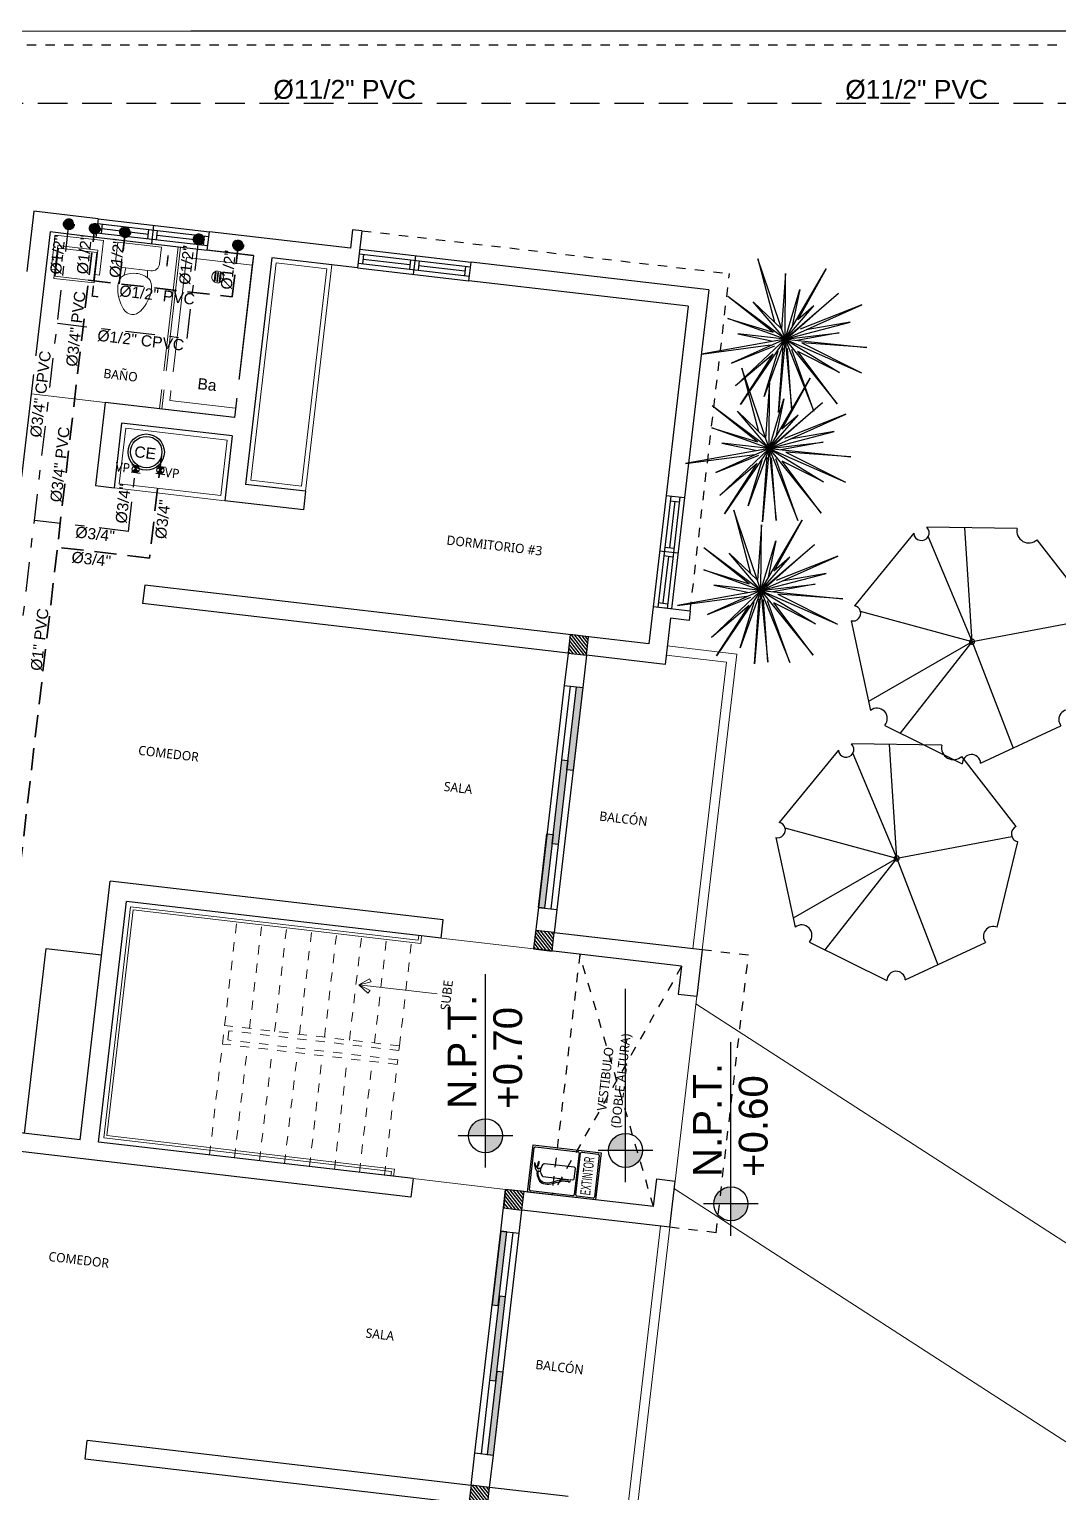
# Model space of a CAD drawing. Header units: feet. Extents: x 1019 to 2236, y -546 to 122.
# Drawn here: x 1063.75 to 1074.8, y -66.33 to -50.61 of the extents above; entities that cross this region are included whole.
import ezdxf

# ---------------------------------------------------------------- set-up
doc = ezdxf.new("R2010")
doc.units = ezdxf.units.FT
doc.header["$LTSCALE"] = 0.05
doc.header["$MEASUREMENT"] = 0
for name, pattern in [('CONTINUA', [0]), ('DASHDOT', [25.4, 12.7, -6.35, 0, -6.35]), ('DASHED2', [0.375, 0.25, -0.125]), ('HIDDEN', [9.525, 6.35, -3.175])]:
    doc.linetypes.add(name, pattern=pattern)
for name, color, linetype, lineweight in [('A-GENM', 8, 'Continuous', 9), ('A-WALL', 7, 'Continuous', 25), ('AGUA POTABLE', 5, 'HIDDEN', 35), ('AGUAFRIA', 5, 'HIDDEN', 30), ('closet', 8, 'Continuous', 5), ('COCINA', 8, 'Continuous', 25), ('escalera', 8, 'DASHED2', 0), ('FURN', 8, 'Continuous', 9), ('I-FURN', 8, 'Continuous', 0), ('None', 7, 'Continuous', 5), ('P-SANR-FIXT', 8, 'Continuous', 9)]:
    doc.layers.add(name, color=color, linetype=linetype, lineweight=lineweight)
for name, color, linetype in [('AGUA_CALIENTE', 1, 'DASHDOT'), ('ANNDTOBJ', 2, 'Continuous'), ('columna', 9, 'Continuous'), ('PERT-VENT', 8, 'Continuous'), ('PISO', 8, 'Continuous'), ('SOLAR', 2, 'DASHDOT'), ('TEXXT', 2, 'Continuous'), ('TXT', 2, 'Continuous'), ('VUELO', 8, 'HIDDEN')]:
    doc.layers.add(name, color=color, linetype=linetype)
doc.layers.add('PLANTS', color=7, linetype='Continuous', true_color=0x005716)
doc.styles.add('ads', font='trebuc.ttf', dxfattribs={"height": 0.14})
doc.styles.add('COMIN Simb Señalizacion', font='')
doc.styles.add('DAMIAN', font='arial.ttf', dxfattribs={"height": 0.12})
doc.styles.add('ROMAND', font='arial.ttf')
doc.styles.get('COMIN Simb Señalizacion').set_extended_font_data('Humanst521 BT')

# ---------------------------------------------------------------- blocks, each defined once
blk = doc.blocks.new('T36')
at = {"color": 86, "linetype": 'Continuous'}
for p, q in [((-0.0034, -0.0094), (-0.0541, 0.4721)), ((-0.0541, 0.4721), (-0.0034, 0.092)), ((-0.0034, -0.0094), (0.0979, 0.4721)), ((-0.0034, 0.092), (0.0979, 0.4721)), ((-0.0034, -0.0094), (-0.2936, 0.3918)), ((-0.2936, 0.3918), (-0.0795, 0.0666)), ((-0.0034, -0.0094), (-0.1808, 0.3454)), ((-0.1808, 0.3454), (-0.083, 0.1007)), ((-0.0034, -0.0094), (0.3071, 0.3693)), ((-0.0034, -0.0094), (0.1233, 0.3454)), ((0.3071, 0.3693), (0.0526, 0.0804)), ((0.1233, 0.3454), (0.0526, 0.0804)), ((-0.0034, -0.0094), (-0.1048, 0.2947)), ((-0.1048, 0.2947), (-0.0107, 0.0594)), ((-0.0034, -0.0094), (-0.3329, 0.244)), ((-0.3329, 0.244), (-0.0288, 0.0159)), ((-0.0034, -0.0094), (0.3767, 0.244)), ((0.3767, 0.244), (0.0473, 0.0413)), ((-0.0034, -0.0094), (-0.4596, 0.1426)), ((-0.4596, 0.1426), (-0.1302, 0.0413)), ((-0.0034, -0.0094), (-0.2315, 0.1173)), ((-0.2315, 0.1173), (-0.1302, 0.0413)), ((-0.0034, -0.0094), (0.4021, 0.1173)), ((0.4021, 0.1173), (0.0473, 0.0159)), ((-0.0034, -0.0094), (-0.3076, 0.0159)), ((-0.3076, 0.0159), (-0.0795, 0.0159)), ((-0.0034, -0.0094), (0.4274, 0.0413)), ((0.4274, 0.0413), (0.0473, -0.0094)), ((-0.0034, -0.0094), (-0.4343, -0.2629)), ((-0.0034, -0.0094), (-0.3836, -0.0854)), ((-0.3836, -0.0854), (-0.0585, -0.0418)), ((-0.0034, -0.0094), (-0.1808, -0.3896)), ((-0.0034, -0.0094), (-0.1808, -0.2375)), ((-0.1808, -0.2375), (-0.0585, -0.0418)), ((-0.0288, -0.0854), (-0.1808, -0.3896)), ((-0.0034, -0.0094), (-0.0541, -0.3642)), ((-0.0541, -0.3642), (-0.0288, -0.0854)), ((-0.0034, -0.0094), (0.1832, -0.4725)), ((-0.0034, -0.0094), (0.4274, -0.1868)), ((-0.0034, -0.0094), (0.0219, -0.2882)), ((-0.0034, -0.0094), (0.3514, -0.0601)), ((-0.0034, -0.0094), (0.1993, -0.2882)), ((-0.0034, -0.0094), (0.326, -0.2375)), ((0.0219, -0.2882), (0.0219, -0.0854)), ((0.1993, -0.2882), (0.0473, -0.0601)), ((0.1832, -0.4725), (0.0473, -0.0854)), ((0.3514, -0.0601), (0.0726, -0.0348)), ((0.4274, -0.1868), (0.0979, -0.0601)), ((0.0979, -0.0601), (0.326, -0.2375)), ((-0.4343, -0.2629), (-0.0887, -0.0901))]:
    blk.add_line(p, q, dxfattribs=at)
blk = doc.blocks.new('Arbol222')
at = {"layer": 'PLANTS', "lineweight": 15, "xscale": 1.5, "yscale": 1.5, "zscale": 1.5}
blk.add_blockref('T36', (0.005, 0.014), dxfattribs=at)
blk = doc.blocks.new('ARBOL4')
at = {"layer": 'PLANTS'}
for p, q in [((-0.215225, 0.439234), (-0.445698, 0.173788)), ((-0.172006, 0.430212), (0, 0)), ((0.18998, 0.442934), (-0.157772, 0.457476)), ((0.465439, 0.126688), (0.258534, 0.409628)), ((0, 0), (0.381619, 0.241316)), ((-0.474293, 0.087687), (-0.409359, -0.263952)), ((0.392021, -0.274733), (0.48214, 0.055782)), ((0, 0), (-0.436626, -0.116299)), ((-0.37373, -0.251589), (0, 0)), ((0, 0), (-0.030926, -0.456175)), ((0.410256, -0.207857), (0, 0)), ((0, 0), (0.311329, -0.356352)), ((-0.375843, -0.309965), (-0.049034, -0.484529)), ((0.011921, -0.485418), (0.345337, -0.341692))]:
    blk.add_line(p, q, dxfattribs=at)
for centre, radius, start, end in [((-0.189074, 0.45647), 0.031319, 213.386078, 1.840691), ((0.228399, 0.434803), 0.03927, 168.050674, 320.127319), ((-0.47347, 0.135212), 0.047533, 269.007996, 54.248581), ((0.474388, 0.091377), 0.036427, 104.220505, 282.287354), ((0, 0), 0.01, 0, 180), ((0, 0), 0.01, 180, 0), ((-0.383672, -0.280455), 0.030531, 284.858551, 147.280869), ((0.371318, -0.310052), 0.04094, 59.622765, 230.608597), ((-0.018543, -0.484042), 0.030495, 357.413361, 180.915833)]:
    blk.add_arc(centre, radius, start, end, dxfattribs=at)
blk = doc.blocks.new('A$C7FF54E45')
at = {"layer": 'SOLAR', "linetype": 'Continuous', "ltscale": 0.15}
blk.add_lwpolyline([(66.124, 33.191), (34.853, 30.693), (7.642, 28.496), (3.32, 28.119), (3.338, 28.271), (7.63, 28.645), (34.841, 30.843), (66.26, 33.352), (68.078, 13.246), (60.53, 11.749), (47.102, 9.086), (34.373, 6.546), (24.073, 4.557), (22.007, 4.131), (9.481, 1.696), (-0.018, -0.156), (0, 0)], dxfattribs=at)
at = {"layer": 'SOLAR', "ltscale": 0.03}
blk.add_lwpolyline([(3.342, 28.196), (7.636, 28.57), (34.847, 30.768), (66.118, 33.265), (67.917, 13.367), (60.501, 11.896), (47.073, 9.233), (34.344, 6.693), (24.044, 4.704), (21.978, 4.278), (9.452, 1.843), (0, 0), (3.328, 28.184)], dxfattribs=at)
blk = doc.blocks.new('A$C15954AF6')
at = {"layer": 'P-SANR-FIXT'}
for p, q in [((0, 0.813), (1.75, 0.813)), ((0, 0.813), (0.001, 0.001)), ((1.75, 0.787), (0, 0.787)), ((1.75, 0.813), (1.75, 0)), ((0.102, 0.711), (1.648, 0.711)), ((0.102, 0.711), (0.102, 0)), ((1.648, 0.711), (1.649, 0)), ((1.434, 0.387), (1.523, 0.387)), ((1.523, 0.378), (1.434, 0.378)), ((1.434, 0.36), (1.523, 0.36)), ((1.523, 0.351), (1.434, 0.351)), ((1.434, 0.333), (1.523, 0.333)), ((1.523, 0.324), (1.434, 0.324)), ((1.649, 0), (0.001, 0)), ((1.649, 0), (1.75, 0))]:
    blk.add_line(p, q, dxfattribs=at)
for centre, radius, start, end in [((1.478, 0.355), 0.0635, 0.0472, 180.0472), ((1.478, 0.355), 0.0635, 0.0472, 180.0472), ((1.478, 0.355), 0.0635, 180.0472, 0.0472), ((1.478, 0.355), 0.0635, 180.0472, 0.0472), ((1.434, 0.383), 0.00444, 90.0472, 270.0472), ((1.434, 0.355), 0.00444, 90.0472, 270.0472), ((1.434, 0.328), 0.00444, 90.0472, 270.0472), ((1.523, 0.383), 0.00444, 270.0472, 90.0472), ((1.523, 0.355), 0.00444, 270.0472, 90.0472), ((1.523, 0.328), 0.00444, 270.0472, 90.0472)]:
    blk.add_arc(centre, radius, start, end, dxfattribs=at)
blk = doc.blocks.new('bath_sink_6127 - bath_sink_6127-V2-Nivel 1')
at = {"layer": 'I-FURN'}
for p, q in [((0.293, 0.297), (-0.127, 0.297)), ((-0.127, 0.297), (-0.127, -0.29)), ((0.395, 0.244), (-0.005, 0.244)), ((-0.005, 0.244), (-0.005, -0.245)), ((0.025, -0.234), (0.025, 0.233)), ((0.025, 0.233), (0.369, 0.233)), ((0.293, 0.244), (0.293, 0.297)), ((0.369, 0.233), (0.369, -0.234)), ((0.395, -0.245), (0.395, 0.244)), ((0.293, -0.29), (-0.127, -0.29)), ((-0.005, -0.245), (0.395, -0.245)), ((0.369, -0.234), (0.025, -0.234)), ((0.293, -0.29), (0.293, -0.245))]:
    blk.add_line(p, q, dxfattribs=at)
blk = doc.blocks.new('Toilet_-_Tank_-_3D_4840 - 17_ High_ Seat Not Visible-536545-Nivel 1')
at = {"layer": 'P-SANR-FIXT'}
for p, q in [((0.248, 0.489), (-0.248, 0.489)), ((-0.248, 0.489), (-0.248, 0.298)), ((0.248, 0.298), (0.248, 0.489)), ((-0.159, 0.21), (-0.123, 0.21)), ((-0.123, 0.21), (-0.132, 0.127)), ((-0.123, 0.21), (0.123, 0.21)), ((0.132, 0.127), (0.123, 0.21)), ((0.123, 0.21), (0.159, 0.21))]:
    blk.add_line(p, q, dxfattribs=at)
for centre, radius, start, end in [((-0.159, 0.298), 0.0889, 180, 270), ((0.159, 0.298), 0.0889, 270, 360), ((-0.023, 0.008), 0.167, 151.0596, 182.709), ((-0.083, 0.041), 0.0995, 119.8981, 151.0596), ((0, -0.104), 0.266, 90.1019, 119.8981), ((0, -0.104), 0.266, 60.1019, 89.8981), ((0.083, 0.041), 0.0995, 28.9404, 60.1019), ((0.023, 0.008), 0.167, 357.291, 28.9404), ((0.25, 0.021), 0.441, 182.709, 218.5058), ((-0.25, 0.021), 0.441, 321.4942, 357.291), ((0.011, -0.169), 0.136, 218.5058, 265.219), ((-0.011, -0.169), 0.136, 274.781, 321.4942)]:
    blk.add_arc(centre, radius, start, end, dxfattribs=at)
blk = doc.blocks.new('A$C6DF15AF1')
for points in [[(1.603, 0.133), (2.4, 0.133), (2.4, 0.2), (1.603, 0.2)], [(0, 0), (0.896, 0), (0.896, 0.067), (0, 0.067)], [(0.796, 0.067), (1.703, 0.067), (1.703, 0.133), (0.796, 0.133)]]:
    blk.add_hatch(color=256).paths.add_polyline_path(points)
at = {"layer": 'PERT-VENT', "extrusion": (-6.28888e-16, -1.94037e-15, -1)}
for points in [[(-1.603, 0.133), (-2.4, 0.133), (-2.4, 0.2), (-1.603, 0.2)], [(0, 0), (-0.896, 0), (-0.896, 0.067), (0, 0.067)], [(-0.796, 0.067), (-1.703, 0.067), (-1.703, 0.133), (-0.796, 0.133)]]:
    blk.add_lwpolyline(points, close=True, dxfattribs=at)
at = {"layer": 'PISO'}
for p, q in [((0, 0.2), (2.4, 0.2)), ((0, 0), (2.4, 0))]:
    blk.add_line(p, q, dxfattribs=at)
at = {"layer": 'PISO', "extrusion": (-6.28888e-16, -1.94037e-15, -1)}
for p, q in [((0.796, 0.133), (0, 0.133)), ((1.703, 0.067), (2.4, 0.067))]:
    blk.add_line(p, q, dxfattribs=at)
blk = doc.blocks.new('A$C72735B25')
at = {"layer": 'PERT-VENT', "extrusion": (-1.27878e-17, -1.31713e-15, -1)}
for p, q in [((0, 0), (0, 1.203)), ((0.05, 0), (0.05, 1.203)), ((0.1, 0.648), (0.1, 1.149)), ((0.15, 0), (0.15, 1.203)), ((0.2, 0), (0.2, 1.203)), ((0.15, 0.648), (0.05, 0.648)), ((0.2, 0.602), (0, 0.602)), ((0.15, 0.555), (0.05, 0.555)), ((0.1, 0.05), (0.1, 0.555)), ((0.05, 0.05), (0.15, 0.05))]:
    blk.add_line(p, q, dxfattribs=at)
at = {"layer": 'PERT-VENT', "extrusion": (-1.27878e-17, 1.31713e-15, -1)}
blk.add_line((0.05, 1.153), (0.15, 1.153), dxfattribs=at)
blk = doc.blocks.new('A$C04841795')
at = {"ltscale": 45}
h = blk.add_hatch(color=256, dxfattribs=at)
h.dxf.hatch_style = 1
h.paths.add_polyline_path([(0.1788, 0.2494), (0.1788, 0.1538), (0.2744, 0.1538, 0.414214)])
h.paths.add_polyline_path([(0.1788, 0.1538), (0.0832, 0.1538, 0.414214), (0.1788, 0.0582)])
at = {"layer": 'TXT', "ltscale": 45}
for p, q in [((0.1788, 0), (0.1788, 0.3075)), ((0, 0.1538), (1.0873, 0.1538))]:
    blk.add_line(p, q, dxfattribs=at)
blk.add_circle((0.1788, 0.1538), 0.0956, dxfattribs=at)
blk = doc.blocks.new('A$C3F8C01F5')
at = {"layer": 'ANNDTOBJ'}
for p, q in [((0, 0.223), (0.1543, 0.223)), ((0, 0), (0, 0.223)), ((0.0049, 0.0751), (0.0049, 0.2139)), ((0.0091, 0.2181), (0.1451, 0.2181)), ((0.0432, 0.1906), (0.04, 0.1881)), ((0.0476, 0.1934), (0.0432, 0.1906)), ((0.0475, 0.1892), (0.0533, 0.1923)), ((0.052, 0.1957), (0.0476, 0.1934)), ((0.0576, 0.1978), (0.052, 0.1957)), ((0.0533, 0.1923), (0.06, 0.195)), ((0.0636, 0.1996), (0.0576, 0.1978)), ((0.06, 0.195), (0.0641, 0.1961)), ((0.0689, 0.1999), (0.0636, 0.1996)), ((0.0641, 0.1961), (0.0737, 0.1961)), ((0.0724, 0.1999), (0.0689, 0.1999)), ((0.0721, 0.1913), (0.0697, 0.1882)), ((0.0728, 0.1953), (0.0721, 0.1945)), ((0.0721, 0.1945), (0.0721, 0.1913)), ((0.081, 0.207), (0.0724, 0.2016)), ((0.0724, 0.2016), (0.0724, 0.1999)), ((0.0737, 0.1953), (0.0728, 0.1953)), ((0.0737, 0.1961), (0.0737, 0.1953)), ((0.0785, 0.1965), (0.0793, 0.1968)), ((0.0785, 0.1955), (0.0785, 0.1965)), ((0.0804, 0.1945), (0.0785, 0.1955)), ((0.0793, 0.1984), (0.0803, 0.1987)), ((0.0793, 0.1968), (0.0793, 0.1984)), ((0.0803, 0.1987), (0.0855, 0.1988)), ((0.0811, 0.1912), (0.0804, 0.1945)), ((0.0901, 0.2103), (0.081, 0.207)), ((0.0832, 0.1885), (0.0811, 0.1912)), ((0.0829, 0.2022), (0.0835, 0.2042)), ((0.0857, 0.2022), (0.0829, 0.2022)), ((0.0835, 0.2042), (0.0949, 0.2096)), ((0.0855, 0.1988), (0.0907, 0.1983)), ((0.091, 0.2015), (0.0857, 0.2022)), ((0.0967, 0.2119), (0.0901, 0.2103)), ((0.0907, 0.1983), (0.091, 0.1973)), ((0.0959, 0.2006), (0.091, 0.2015)), ((0.091, 0.1973), (0.0925, 0.1965)), ((0.0925, 0.1965), (0.0949, 0.1976)), ((0.0949, 0.2096), (0.0974, 0.2103)), ((0.0949, 0.1976), (0.0967, 0.1977)), ((0.1018, 0.1988), (0.0959, 0.2006)), ((0.0974, 0.2103), (0.0967, 0.2119)), ((0.0967, 0.1977), (0.0981, 0.1967)), ((0.0981, 0.1967), (0.0991, 0.1959)), ((0.0991, 0.1959), (0.1038, 0.1966)), ((0.1033, 0.1975), (0.1018, 0.1988)), ((0.1038, 0.1966), (0.1033, 0.1975)), ((0.1493, 0.2139), (0.1493, 0.0751)), ((0.1543, 0.223), (0.1543, 0)), ((0.0336, 0.176), (0.0328, 0.1691)), ((0.0328, 0.1691), (0.0329, 0.1629)), ((0.0329, 0.1629), (0.0339, 0.1574)), ((0.0345, 0.1794), (0.0336, 0.176)), ((0.0339, 0.1574), (0.0353, 0.151)), ((0.0369, 0.1838), (0.0345, 0.1794)), ((0.0353, 0.151), (0.0374, 0.1455)), ((0.0364, 0.1694), (0.037, 0.1744)), ((0.0367, 0.1619), (0.0364, 0.1694)), ((0.0383, 0.1544), (0.0367, 0.1619)), ((0.04, 0.1881), (0.0369, 0.1838)), ((0.037, 0.1744), (0.0389, 0.1796)), ((0.0374, 0.1455), (0.0412, 0.1353)), ((0.042, 0.1439), (0.0383, 0.1544)), ((0.0389, 0.1796), (0.0421, 0.185)), ((0.0468, 0.1321), (0.042, 0.1439)), ((0.0421, 0.185), (0.0475, 0.1892)), ((0.0563, 0.1793), (0.0563, 0.0952)), ((0.0697, 0.1882), (0.0832, 0.1885)), ((0.0978, 0.0811), (0.0978, 0.1793)), ((0.0412, 0.1353), (0.0469, 0.1207)), ((0.0504, 0.1233), (0.0468, 0.1321)), ((0.0469, 0.1207), (0.0488, 0.1154)), ((0.0504, 0.0962), (0.0486, 0.0953)), ((0.0486, 0.0953), (0.0486, 0.09)), ((0.0488, 0.1154), (0.0502, 0.108)), ((0.0502, 0.1063), (0.0496, 0.1058)), ((0.0496, 0.1058), (0.0496, 0.0996)), ((0.0496, 0.0996), (0.0504, 0.0989)), ((0.0502, 0.108), (0.0502, 0.1063)), ((0.0529, 0.1164), (0.0504, 0.1233)), ((0.0504, 0.0989), (0.0504, 0.0962)), ((0.0539, 0.1108), (0.0529, 0.1164)), ((0.0541, 0.1063), (0.0539, 0.1108)), ((0.0546, 0.1058), (0.0541, 0.1063)), ((0.0541, 0.0991), (0.0546, 0.0996)), ((0.0541, 0.0967), (0.0541, 0.0991)), ((0.055, 0.0952), (0.0541, 0.0967)), ((0.0546, 0.0996), (0.0546, 0.1058)), ((0.0049, 0.0091), (0.0049, 0.0619)), ((0.1451, 0.0709), (0.0091, 0.0709)), ((0.0091, 0.0661), (0.1451, 0.0661)), ((0.0486, 0.09), (0.0496, 0.0892)), ((0.0496, 0.0892), (0.0563, 0.0892)), ((0.0563, 0.0952), (0.055, 0.0952)), ((0.0563, 0.0892), (0.0563, 0.0811)), ((0.0605, 0.0769), (0.0936, 0.0769)), ((0.1493, 0.0619), (0.1493, 0.0091)), ((0.1543, 0), (0, 0)), ((0.1451, 0.0049), (0.0091, 0.0049))]:
    blk.add_line(p, q, dxfattribs=at)
at = {"layer": 'ANNDTOBJ', "linetype": 'Continuous', "ltscale": 5}
blk.add_line((0.117, 0), (0, 0), dxfattribs=at)
at = {"layer": 'ANNDTOBJ'}
for centre, radius, start, end in [((0.0091, 0.2139), 0.0042, 90, 180), ((0.1451, 0.2139), 0.0042, 0, 90), ((0.06, 0.1793), 0.00374, 129.008, 180), ((0.077, 0.1583), 0.0308, 103.7582, 129.008), ((0.077, 0.1583), 0.0308, 50.992, 78.4551), ((0.094, 0.1793), 0.00374, 0, 50.992), ((0.0091, 0.0751), 0.0042, 180, 270), ((0.0091, 0.0619), 0.0042, 90, 180), ((0.0605, 0.0811), 0.0042, 180, 270), ((0.0936, 0.0811), 0.0042, 270, 0), ((0.1451, 0.0751), 0.0042, 270, 0), ((0.1451, 0.0619), 0.0042, 0, 90), ((0.0091, 0.0091), 0.0042, 180, 270), ((0.1451, 0.0091), 0.0042, 270, 0)]:
    blk.add_arc(centre, radius, start, end, dxfattribs=at)
at = {"layer": 'ANNDTOBJ', "style": 'COMIN Simb Señalizacion', "width": 0.56}
blk.add_text('EXTINTOR', height=0.03299, dxfattribs=at).set_placement((0.0121, 0.0194))
blk = doc.blocks.new('A$C012446DC')
at = {"layer": 'PISO'}
h = blk.add_hatch(dxfattribs=at)
h.set_pattern_fill('ANSI31', color=256, scale=0.008571, angle=180)
h.set_pattern_definition([(225, (206536.064322, 1154820.960068), (0.0192434059784, -0.0192434059784), [])])
h.paths.add_polyline_path([(0, 0), (0.2, 0), (0.2, 0.2), (0, 0.2)])
at = {"layer": 'columna'}
blk.add_lwpolyline([(0.2, 0.2), (0, 0.2), (0, 0), (0.2, 0)], close=True, dxfattribs=at)
blk = doc.blocks.new('A$C387E0859')
for p in [(0, 8.7), (3.2, 8.7), (0, 0), (3.2, 0), (6, 0), (9.2, 0)]:
    blk.add_blockref('A$C012446DC', p)
blk = doc.blocks.new('A$C074D4DC8')
at = {"layer": 'FURN'}
blk.add_line((0.042, 0.342), (0.042, -0.198), dxfattribs=at)
for points in [[(0.042, 0.342), (-0.008, 0.274), (0.012, 0.262), (0.042, 0.342)], [(0.042, 0.342), (0.092, 0.274), (0.072, 0.262), (0.042, 0.342)]]:
    blk.add_lwpolyline(points, dxfattribs=at)

msp = doc.modelspace()

# ---------------------------------------------------------------- hatches: boundary and pattern name
at = {"layer": 'AGUA POTABLE', "ltscale": 0.75}
h = msp.add_hatch(color=256, dxfattribs=at)
h.dxf.hatch_style = 1
edge = h.paths.add_edge_path()
edge.add_arc((1064.45, -52.749), 0.0576, 83.357, 443.357)
h = msp.add_hatch(color=256, dxfattribs=at)
h.dxf.hatch_style = 1
edge = h.paths.add_edge_path()
edge.add_arc((1064.776, -52.787), 0.0576, 83.357, 443.357)
h = msp.add_hatch(color=256, dxfattribs=at)
h.dxf.hatch_style = 1
edge = h.paths.add_edge_path()
edge.add_arc((1065.99, -52.928), 0.0576, 83.357, 443.357)
at = {"layer": 'AGUA_CALIENTE', "ltscale": 0.5}
h = msp.add_hatch(color=256, dxfattribs=at)
h.dxf.hatch_style = 1
edge = h.paths.add_edge_path()
edge.add_arc((1064.171, -52.705), 0.0576, 83.357, 443.357)
h = msp.add_hatch(color=256, dxfattribs=at)
h.dxf.hatch_style = 1
edge = h.paths.add_edge_path()
edge.add_arc((1065.565, -52.867), 0.0576, 83.357, 443.357)
at = {"layer": 'TEXXT'}
h = msp.add_hatch(color=256, dxfattribs=at)
h.dxf.hatch_style = 1
h.paths.add_polyline_path([(1064.858, -55.358), (1064.888, -55.335), (1064.912, -55.364, -0.198912), (1064.884, -55.372, -0.198912)])
h = msp.add_hatch(color=256, dxfattribs=at)
h.dxf.hatch_style = 1
h.paths.add_polyline_path([(1064.888, -55.335), (1064.865, -55.305, -0.198912), (1064.892, -55.297, -0.198912), (1064.918, -55.311)])
h = msp.add_hatch(color=256, dxfattribs=at)
h.dxf.hatch_style = 1
h.paths.add_polyline_path([(1065.153, -55.348), (1065.129, -55.318, -0.198912), (1065.157, -55.31, -0.198912), (1065.182, -55.324)])
h = msp.add_hatch(color=256, dxfattribs=at)
h.dxf.hatch_style = 1
h.paths.add_polyline_path([(1065.123, -55.372), (1065.153, -55.348), (1065.176, -55.378, -0.198912), (1065.148, -55.386, -0.198912)])

# ---------------------------------------------------------------- linework, layer by layer
at = {"layer": 'A-GENM'}
for p, q in [((1071.231, -57.409), (1070.585, -57.334)), ((1071.342, -57.322), (1070.597, -57.235)), ((1070.972, -60.5), (1071.342, -57.322)), ((1070.872, -60.488), (1071.231, -57.409)), ((1064.615, -59.76), (1064.615, -59.76)), ((1070.525, -63.468), (1070.167, -66.548)), ((1070.625, -63.48), (1070.254, -66.658))]:
    msp.add_line(p, q, dxfattribs=at)
at = {"layer": 'A-GENM', "extrusion": (7.74729e-15, 7.31823e-14, -1)}
for p, q in [((1070.904, -61.08), (1080.465, -67.258)), ((1070.673, -63.067), (1079.234, -68.599))]:
    msp.add_line(p, q, dxfattribs=at)
at = {"layer": 'A-WALL'}
for p, q in [((1063.794, -52.566), (1063.718, -53.212)), ((1064.485, -52.647), (1063.794, -52.566)), ((1063.969, -52.788), (1063.663, -55.42)), ((1064.462, -52.846), (1063.969, -52.788)), ((1067.195, -52.963), (1065.68, -52.786)), ((1067.317, -52.775), (1067.218, -52.764)), ((1066.152, -53.042), (1065.657, -52.985)), ((1066.152, -53.042), (1065.95, -54.781)), ((1066.351, -53.066), (1066.067, -55.499)), ((1067.271, -53.173), (1066.351, -53.066)), ((1071.042, -53.411), (1068.489, -53.113)), ((1070.82, -53.586), (1068.466, -53.312)), ((1071.042, -53.411), (1070.782, -55.642)), ((1070.82, -53.586), (1070.584, -55.619)), ((1064.561, -54.619), (1064.457, -55.513)), ((1065.95, -54.781), (1064.561, -54.619)), ((1064.737, -54.841), (1064.656, -55.536)), ((1064.737, -54.841), (1064.656, -55.536)), ((1065.926, -54.979), (1064.737, -54.841)), ((1065.926, -54.979), (1065.845, -55.675)), ((1064.457, -55.513), (1064.656, -55.536)), ((1066.713, -55.574), (1066.067, -55.499)), ((1066.713, -55.574), (1066.69, -55.773)), ((1066.69, -55.773), (1065.845, -55.675)), ((1064.985, -56.581), (1064.962, -56.78)), ((1070.398, -57.212), (1064.985, -56.581)), ((1069.531, -57.312), (1064.962, -56.78)), ((1070.444, -56.814), (1070.398, -57.212)), ((1070.842, -56.861), (1070.83, -56.96)), ((1070.632, -56.937), (1070.574, -57.433)), ((1069.531, -57.312), (1069.49, -57.66)), ((1069.729, -57.335), (1069.689, -57.683)), ((1070.574, -57.433), (1069.729, -57.335)), ((1069.49, -57.66), (1069.689, -57.683)), ((1064.291, -62.541), (1064.615, -59.76)), ((1068.19, -60.176), (1064.615, -59.76)), ((1064.489, -62.564), (1064.79, -59.981)), ((1068.167, -60.375), (1064.79, -59.981)), ((1069.213, -60.043), (1069.161, -60.49)), ((1069.213, -60.043), (1069.411, -60.067)), ((1068.167, -60.375), (1068.19, -60.176)), ((1069.411, -60.067), (1069.382, -60.315)), ((1070.972, -60.5), (1069.382, -60.315)), ((1070.75, -60.676), (1069.161, -60.49)), ((1070.972, -60.5), (1070.914, -60.997)), ((1070.75, -60.676), (1070.715, -60.974)), ((1070.715, -60.974), (1070.914, -60.997)), ((1064.291, -62.541), (1058.828, -61.905)), ((1067.843, -63.156), (1060.394, -62.288)), ((1067.867, -62.957), (1064.489, -62.564)), ((1067.867, -62.957), (1064.489, -62.564)), ((1067.867, -62.957), (1067.843, -63.156)), ((1070.449, -63.258), (1070.484, -62.96)), ((1070.484, -62.96), (1070.682, -62.983)), ((1070.625, -63.48), (1070.682, -62.983)), ((1068.808, -63.52), (1068.86, -63.073)), ((1070.449, -63.258), (1068.86, -63.073)), ((1069.006, -63.543), (1069.035, -63.295)), ((1070.625, -63.48), (1069.035, -63.295)), ((1068.808, -63.52), (1069.006, -63.543)), ((1064.344, -65.97), (1064.367, -65.771)), ((1068.49, -66.252), (1064.367, -65.771)), ((1069.311, -66.549), (1064.344, -65.97)), ((1068.49, -66.252), (1068.53, -65.904)), ((1068.53, -65.904), (1068.729, -65.927)), ((1068.688, -66.275), (1068.729, -65.927)), ((1069.533, -66.373), (1068.688, -66.275))]:
    msp.add_line(p, q, dxfattribs=at)
at = {"layer": 'A-WALL', "extrusion": (1.30764e-15, -1.57985e-16, -1)}
for p, q in [((1064.485, -52.647), (1064.462, -52.846)), ((1065.657, -52.985), (1065.68, -52.786)), ((1068.466, -53.312), (1068.489, -53.113))]:
    msp.add_line(p, q, dxfattribs=at)
at = {"layer": 'A-WALL', "extrusion": (1.30977e-15, -1.39667e-16, -1)}
for p, q in [((1067.218, -52.764), (1067.195, -52.963)), ((1067.317, -52.775), (1067.271, -53.173))]:
    msp.add_line(p, q, dxfattribs=at)
at = {"layer": 'A-WALL', "extrusion": (1.99087e-15, 3.82707e-16, -1)}
for p, q in [((1070.584, -55.619), (1070.782, -55.642)), ((1070.643, -56.837), (1070.444, -56.814))]:
    msp.add_line(p, q, dxfattribs=at)
at = {"layer": 'A-WALL', "extrusion": (1.993e-15, 4.01025e-16, -1)}
for p, q in [((1070.584, -55.619), (1070.782, -55.642)), ((1070.584, -55.619), (1070.782, -55.642)), ((1070.842, -56.861), (1070.444, -56.814)), ((1070.83, -56.96), (1070.632, -56.937))]:
    msp.add_line(p, q, dxfattribs=at)
at = {"layer": 'AGUA POTABLE', "ltscale": 0.75}
for p, q in [((1064.711, -53.345), (1064.776, -52.787)), ((1065.925, -53.486), (1065.99, -52.928)), ((1064.381, -53.306), (1065.925, -53.486)), ((1065.164, -55.192), (1065.036, -56.291)), ((1065.036, -56.291), (1064.047, -56.175))]:
    msp.add_line(p, q, dxfattribs=at)
for centre in [(1064.45, -52.749), (1064.776, -52.787), (1065.99, -52.928)]:
    msp.add_circle(centre, 0.0576, dxfattribs=at)
at = {"layer": 'AGUA_CALIENTE', "ltscale": 0.5}
for p, q in [((1065.441, -53.931), (1065.567, -52.85)), ((1064.047, -53.769), (1065.441, -53.931)), ((1064.81, -56.004), (1064.895, -55.279)), ((1064.81, -56.004), (1063.8, -55.886))]:
    msp.add_line(p, q, dxfattribs=at)
for centre in [(1064.171, -52.705), (1065.565, -52.867)]:
    msp.add_circle(centre, 0.0576, dxfattribs=at)
at = {"layer": 'AGUAFRIA'}
msp.add_line((1059.075, -51.403), (1093.475, -51.403), dxfattribs=at)
at = {"layer": 'AGUAFRIA', "color": 3, "linetype": 'CONTINUA'}
for radius in [0.194, 0.168]:
    msp.add_circle((1065.002, -55.152), radius, dxfattribs=at)
at = {"layer": 'closet'}
for p, q in [((1066.996, -53.141), (1066.713, -55.574)), ((1064.656, -55.536), (1065.845, -55.675)), ((1064.545, -62.52), (1064.834, -60.037)), ((1067.923, -60.397), (1064.834, -60.037)), ((1064.578, -62.494), (1064.86, -60.07)), ((1067.949, -60.43), (1064.86, -60.07)), ((1067.923, -60.397), (1067.929, -60.347)), ((1067.949, -60.43), (1067.959, -60.35)), ((1068.167, -60.375), (1069.161, -60.49)), ((1070.682, -62.983), (1070.914, -60.997)), ((1067.634, -62.88), (1064.545, -62.52)), ((1067.667, -62.854), (1064.578, -62.494)), ((1067.634, -62.88), (1067.628, -62.93)), ((1067.667, -62.854), (1067.658, -62.933)), ((1067.867, -62.957), (1068.86, -63.073))]:
    msp.add_line(p, q, dxfattribs=at)
msp.add_lwpolyline([(1065.802, -55.619), (1065.871, -55.023), (1064.781, -54.896), (1064.711, -55.492)], close=True, dxfattribs=at)
at = {"layer": 'COCINA'}
for p, q in [((1063.695, -62.471), (1063.926, -60.485)), ((1063.926, -60.485), (1064.522, -60.554))]:
    msp.add_line(p, q, dxfattribs=at)
at = {"layer": 'escalera'}
for p, q in [((1065.843, -61.312), (1065.982, -60.12)), ((1066.111, -61.343), (1066.25, -60.152)), ((1066.38, -61.375), (1066.518, -60.183)), ((1066.648, -61.406), (1066.787, -60.214)), ((1066.916, -61.437), (1067.055, -60.245)), ((1067.184, -61.468), (1067.323, -60.276)), ((1067.452, -61.5), (1067.591, -60.308)), ((1067.721, -61.531), (1067.859, -60.339)), ((1065.82, -61.511), (1065.843, -61.312)), ((1067.721, -61.531), (1065.843, -61.312)), ((1065.876, -61.467), (1065.887, -61.368)), ((1067.715, -61.581), (1065.887, -61.368)), ((1065.681, -62.703), (1065.82, -61.511)), ((1067.697, -61.73), (1065.82, -61.511)), ((1067.703, -61.68), (1065.876, -61.467)), ((1065.949, -62.734), (1066.088, -61.542)), ((1066.218, -62.765), (1066.356, -61.573)), ((1066.486, -62.797), (1066.625, -61.605)), ((1067.715, -61.581), (1067.721, -61.531)), ((1066.754, -62.828), (1066.893, -61.636)), ((1067.022, -62.859), (1067.161, -61.667)), ((1067.29, -62.89), (1067.429, -61.698)), ((1067.559, -62.921), (1067.697, -61.73)), ((1067.697, -61.73), (1067.703, -61.68))]:
    msp.add_line(p, q, dxfattribs=at)
at = {"layer": 'TEXXT'}
for p, q in [((1064.848, -55.291), (1064.944, -55.303)), ((1064.918, -55.311), (1064.858, -55.358)), ((1064.865, -55.305), (1064.912, -55.364)), ((1065.113, -55.304), (1065.209, -55.316)), ((1065.182, -55.324), (1065.123, -55.372)), ((1065.129, -55.318), (1065.176, -55.378)), ((1064.839, -55.366), (1064.935, -55.378)), ((1065.104, -55.379), (1065.2, -55.392))]:
    msp.add_line(p, q, dxfattribs=at)
for centre in [(1064.888, -55.335), (1065.153, -55.348)]:
    msp.add_circle(centre, 0.0379, dxfattribs=at)
at = {"layer": 'VUELO', "ltscale": 0.02}
for p, q in [((1067.317, -52.775), (1071.264, -53.235)), ((1070.842, -56.861), (1071.264, -53.235)), ((1071.468, -60.558), (1070.972, -60.5)), ((1069.657, -60.548), (1069.356, -63.131)), ((1070.75, -60.676), (1069.356, -63.131)), ((1070.449, -63.258), (1069.657, -60.548)), ((1071.121, -63.538), (1071.468, -60.558)), ((1071.121, -63.538), (1070.625, -63.48))]:
    msp.add_line(p, q, dxfattribs=at)

# ---------------------------------------------------------------- block references
for name, p, rotation in [('A$C72735B25', (1064.485, -52.647), 263.3570126603742), ('A$C15954AF6', (1065.95, -54.781), 83.35701266037424), ('A$C6DF15AF1', (1068.729, -65.927), 83.35701266037424)]:
    msp.add_blockref(name, p, dxfattribs=dict(rotation=rotation))
at = {"xscale": -1}
for name, p, rotation in [('A$C72735B25', (1067.271, -53.173), 263.3570126603743), ('A$C72735B25', (1070.584, -55.619), 173.3570126603742), ('A$C6DF15AF1', (1069.689, -57.683), 83.35701266037424)]:
    msp.add_blockref(name, p, dxfattribs=dict(at, rotation=rotation))
at = {"ltscale": 45, "xscale": 1.911, "yscale": 1.911, "zscale": 1.911, "rotation": 90}
for p in [(1068.938, -62.838), (1070.443, -62.995), (1071.574, -63.57), (1071.574, -63.57)]:
    msp.add_blockref('A$C04841795', p, dxfattribs=at)
at = {"layer": 'AGUA POTABLE', "ltscale": 3, "xscale": 3.300000000000001, "yscale": 3.300000000000001, "zscale": 3.300000000000001, "rotation": 83.35701266037401}
msp.add_blockref('A$C3F8C01F5', (1069.827, -63.186), dxfattribs=at)
at = {"layer": 'FURN', "xscale": 1.562499999999974, "yscale": 1.562499999999974, "zscale": 1.562499999999974, "rotation": 83.35701266038281}
msp.add_blockref('A$C074D4DC8', (1067.809, -61.003), dxfattribs=at)
at = {"layer": 'I-FURN', "xscale": 0.8877811220785605, "yscale": 0.8877811220785605, "zscale": 0.8877811220785605, "rotation": 263.4042073525034}
msp.add_blockref('bath_sink_6127 - bath_sink_6127-V2-Nivel 1', (1064.267, -52.963), dxfattribs=at)
at = {"layer": 'None', "lineweight": 15}
for name, p, xscale, yscale, zscale, rotation in [('Arbol222', (1071.861, -53.94), 1.215642893999407, 1.215642893999407, 1.215642893999407, 258.1903459937138), ('Arbol222', (1071.69, -55.115), 1.215642893999407, 1.215642893999407, 1.215642893999407, 258.1903459937138), ('Arbol222', (1071.603, -56.64), 1.215642893999407, 1.215642893999407, 1.215642893999407, 258.1903459937138), ('ARBOL4', (1073.87, -57.189), 2.714450404586388, 2.714450404586388, 2.714450404586388, 258.7903459937169), ('ARBOL4', (1073.061, -59.517), 2.714450404586388, 2.714450404586388, 2.714450404586388, 258.7903459937169)]:
    msp.add_blockref(name, p, dxfattribs=dict(at, xscale=xscale, yscale=yscale, zscale=zscale, rotation=rotation))
at = {"layer": 'P-SANR-FIXT', "xscale": 0.9549011219916655, "yscale": 0.9549011219916655, "zscale": 0.9549011219916655, "rotation": 353.4042073525055}
msp.add_blockref('Toilet_-_Tank_-_3D_4840 - 17_ High_ Seat Not Visible-536545-Nivel 1', (1064.877, -53.387), dxfattribs=at)
at = {"layer": 'PISO', "rotation": 168.7903459937098}
msp.add_blockref('A$C7FF54E45', (1127.14, -50.871), dxfattribs=at)

# ---------------------------------------------------------------- texts
at = {"layer": 'TEXXT', "char_height": 0.2028, "width": 4.90776, "attachment_point": 3, "style": 'DAMIAN'}
for insert in [(1067.9, -51.155), (1074.041, -51.155)]:
    msp.add_mtext('\\A1;{\\fArial|b0|i0|c238|p34;%%C}11/2{\\fArial|b0|i0|c238|p34;"} PVC', dxfattribs=dict(at, insert=insert))
at = {"layer": 'TEXXT', "char_height": 0.12, "width": 2.904, "style": 'DAMIAN'}
for s, insert, attachment_point, rotation in [('\\A1;{\\fArial|b0|i0|c238|p34;%%C}1/2{\\fArial|b0|i0|c238|p34;"}  ', (1063.966, -53.236, -224.56), 1, 83.357), ('\\A1;{\\fArial|b0|i0|c238|p34;%%C}1/2{\\fArial|b0|i0|c238|p34;"}  ', (1064.252, -53.234, -224.56), 1, 83.357), ('\\A1;{\\fArial|b0|i0|c238|p34;%%C}1/2{\\fArial|b0|i0|c238|p34;"}  ', (1064.602, -53.273, -224.56), 1, 83.357), ('\\A1;{\\fArial|b0|i0|c238|p34;%%C}1/2{\\fArial|b0|i0|c238|p34;"}  ', (1065.35, -53.347, -224.56), 1, 83.357), (' I', (1065.246, -53.16), 9, 353.357), ('\\A1;{\\fArial|b0|i0|c238|p34;%%C}1/2{\\fArial|b0|i0|c238|p34;"}  ', (1065.798, -53.399, -224.56), 1, 83.357), (' L', (1064.492, -53.492), 9, 353.357), ('\\A1;{\\fArial|b0|i0|c238|p34;%%C}1/2{\\fArial|b0|i0|c238|p34;"} PVC', (1065.53, -53.452), 3, 353.357), ('\\A1;{\\fArial|b0|i0|c238|p34;%%C}3/4{\\fArial|b0|i0|c238|p34;"} PVC', (1064.062, -54.874), 3, 83.357), ('CE', (1065.113, -55.113), 3, 353.357), ('\\A1;{\\fArial|b0|i0|c238|p34;%%C}3/4{\\fArial|b0|i0|c238|p34;"}  ', (1064.669, -55.911), 1, 83.357), ('\\A1;{\\fArial|b0|i0|c238|p34;%%C}3/4{\\fArial|b0|i0|c238|p34;"}  ', (1065.094, -56.078), 1, 83.357), ('\\A1;{\\fArial|b0|i0|c238|p34;%%C}3/4{\\fArial|b0|i0|c238|p34;"}  ', (1064.669, -55.998), 3, 353.357), ('\\A1;{\\fArial|b0|i0|c238|p34;%%C}3/4{\\fArial|b0|i0|c238|p34;"}  ', (1064.628, -56.267), 3, 353.357), ('\\A1;{\\fArial|b0|i0|c238|p34;%%C}1{\\fArial|b0|i0|c238|p34;"} PVC', (1063.835, -56.824), 3, 83.357)]:
    msp.add_mtext(s, dxfattribs=dict(at, insert=insert, attachment_point=attachment_point, rotation=rotation))
at = {"layer": 'TXT', "ltscale": 45, "style": 'ROMAND'}
for s, p in [('N.P.T.', (1068.547, -62.207)), ('N.P.T.', (1068.547, -62.207)), ('+0.70', (1069.038, -62.207)), ('N.P.T.', (1071.182, -62.94)), ('N.P.T.', (1071.182, -62.94)), ('+0.60', (1071.674, -62.94))]:
    msp.add_text(s, height=0.3096, rotation=90, dxfattribs=at).set_placement(p)
at = {"layer": 'TXT', "char_height": 0.1, "width": 2.688, "attachment_point": 2, "style": 'ads'}
for s, insert, rotation in [('VP', (1064.754, -55.267), 353.357), ('VP', (1065.285, -55.328), 353.357), ('SALA', (1068.357, -58.71), 353.357), ('BALCÓN', (1070.132, -59.041), 353.357), ('SUBE', (1068.178, -60.981), 83.357), ('VESTIBULO\\P(DOBLE ALTURA)', (1069.882, -61.88), 83.357), ('SALA', (1067.517, -64.581), 353.357), ('BALCÓN', (1069.446, -64.932), 353.357)]:
    msp.add_mtext(s, dxfattribs=dict(at, insert=insert, rotation=rotation))

# ---------------------------------------------------------------- next in the draw order: texts
at = {"layer": 'TXT', "char_height": 0.1, "width": 2.688, "attachment_point": 2, "rotation": 353.357, "style": 'ads', "bg_fill": 2}
for s, insert in [('BAÑO', (1064.732, -54.277)), ('DORMITORIO #3', (1068.747, -56.106)), ('COMEDOR', (1065.247, -58.342)), ('COMEDOR', (1064.283, -63.779))]:
    msp.add_mtext(s, dxfattribs=dict(at, insert=insert))

# ---------------------------------------------------------------- next in the draw order: linework, layer by layer
at = {"layer": 'AGUA POTABLE', "ltscale": 0.75}
msp.add_line((1063.438, -61.408), (1064.449, -52.729), dxfattribs=at)
at = {"layer": 'AGUA_CALIENTE', "ltscale": 0.5}
msp.add_line((1063.201, -61.03), (1064.171, -52.705), dxfattribs=at)
at = {"layer": 'closet'}
msp.add_line((1064.561, -54.619), (1063.767, -54.526), dxfattribs=at)
msp.add_lwpolyline([(1066.669, -55.519), (1066.941, -53.185), (1066.395, -53.121), (1066.123, -55.455)], close=True, dxfattribs=at)

# ---------------------------------------------------------------- next in the draw order: block references
at = {"rotation": 83.35701266037238}
msp.add_blockref('A$C387E0859', (1068.665, -66.473), dxfattribs=at)

# ---------------------------------------------------------------- next in the draw order: texts
at = {"layer": 'TEXXT', "char_height": 0.12, "width": 2.904, "style": 'DAMIAN'}
for s, insert, attachment_point, rotation in [('\\A1;{\\fArial|b0|i0|c238|p34;%%C}3/4{\\fArial|b0|i0|c238|p34;"} PVC', (1064.232, -53.418), 3, 83.357), ('\\A1;{\\fArial|b0|i0|c238|p34;%%C}1/2{\\fArial|b0|i0|c238|p34;"} CPVC', (1065.414, -53.945), 3, 353.357), ('\\A1;{\\fArial|b0|i0|c238|p34;%%C}3/4{\\fArial|b0|i0|c238|p34;"} CPVC', (1063.86, -54.058), 3, 83.357), (' Ba', (1065.75, -54.5), 9, 353.357)]:
    msp.add_mtext(s, dxfattribs=dict(at, insert=insert, attachment_point=attachment_point, rotation=rotation))

doc.saveas('drawing.dxf')
